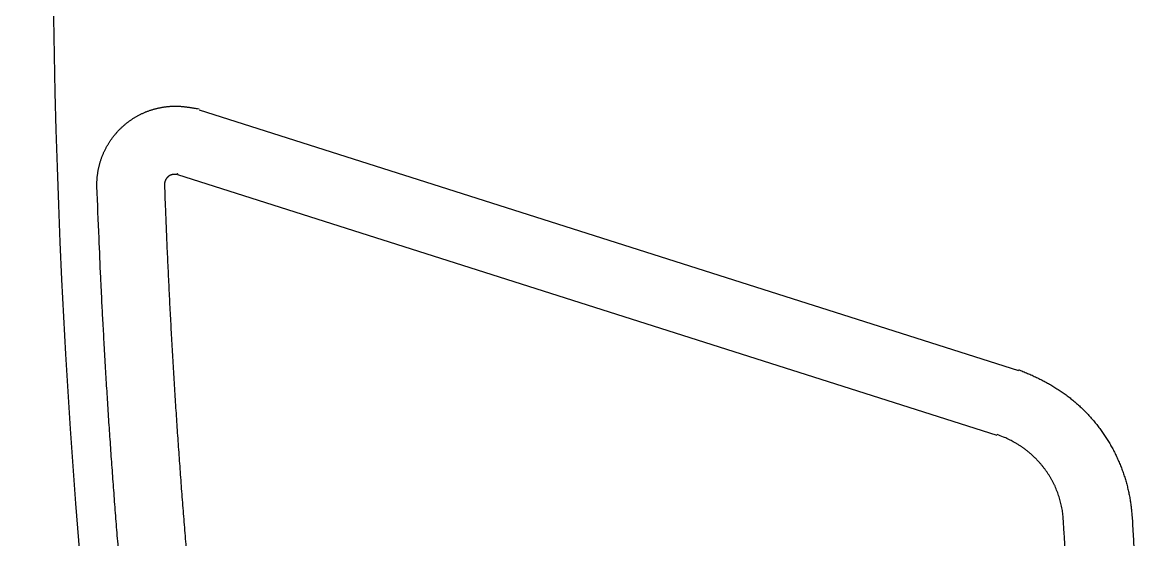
# Model space of a CAD drawing. Extents: x 527 to 611, y 788 to 934.
# Drawn here: x 573.832 to 574.685, y 806.022 to 806.418 of the extents above; entities that cross this region are included whole.
import ezdxf

# ---------------------------------------------------------------- set-up
doc = ezdxf.new("R2010")
doc.units = 0
doc.header["$MEASUREMENT"] = 0
doc.layers.add('1', color=4, linetype='Continuous')
doc.layers.add('DIM', color=3, linetype='Continuous')

# ---------------------------------------------------------------- blocks, each defined once
blk = doc.blocks.new('HSSCP')
at = {"layer": '1', "color": 4}
for points in [[(-2.66796, -1.13655), (-2.04129, -1.33582)], [(-2.05756, -1.38549), (-2.68422, -1.1862)]]:
    blk.add_lwpolyline(points, dxfattribs=at)
blk.add_open_spline([(-2.71054, -0.06887), (-2.80321, -0.6731), (-2.80315, -1.28793), (-2.71037, -1.89214)], degree=3, dxfattribs=at)
for points, knots in [([(-2.7461, -1.19512), (-2.7461, -1.19512), (-2.74613, -1.19423), (-2.74613, -1.19423), (-2.74613, -1.19394), (-2.74613, -1.19364), (-2.74613, -1.19334), (-2.74613, -1.19304), (-2.74613, -1.19273), (-2.74613, -1.19243), (-2.74612, -1.1921), (-2.74611, -1.19179), (-2.7461, -1.19148), (-2.74609, -1.19116), (-2.74607, -1.19084), (-2.74606, -1.19052), (-2.74604, -1.19019), (-2.74602, -1.18987), (-2.746, -1.18954), (-2.74597, -1.1892), (-2.74594, -1.18888), (-2.74592, -1.18854), (-2.74588, -1.18821), (-2.74586, -1.18787), (-2.74582, -1.18753), (-2.74578, -1.18719), (-2.74574, -1.18686), (-2.7457, -1.18652), (-2.74566, -1.18618), (-2.74561, -1.18584), (-2.74556, -1.1855), (-2.74552, -1.18515), (-2.74547, -1.18481), (-2.74542, -1.18447), (-2.74536, -1.18412), (-2.74531, -1.18378), (-2.74525, -1.18344), (-2.74519, -1.18309), (-2.74512, -1.18275), (-2.74506, -1.18239), (-2.74499, -1.18205), (-2.74492, -1.18172), (-2.74485, -1.18138), (-2.74478, -1.18102), (-2.7447, -1.18068), (-2.74463, -1.18035), (-2.74455, -1.18001), (-2.74447, -1.17967), (-2.74438, -1.17933), (-2.7443, -1.17899), (-2.74422, -1.17865), (-2.74413, -1.17831), (-2.74403, -1.17797), (-2.74394, -1.17763), (-2.74385, -1.17731), (-2.74375, -1.17697), (-2.74365, -1.17663), (-2.74355, -1.1763), (-2.74345, -1.17596), (-2.74335, -1.17564), (-2.74324, -1.1753), (-2.74313, -1.17497), (-2.74302, -1.17464), (-2.74291, -1.17431), (-2.7428, -1.17398), (-2.74268, -1.17365), (-2.74256, -1.17332), (-2.74245, -1.17299), (-2.74232, -1.17267), (-2.7422, -1.17234), (-2.74207, -1.17202), (-2.74195, -1.17169), (-2.74182, -1.17137), (-2.74169, -1.17105), (-2.74156, -1.17073), (-2.74142, -1.1704), (-2.74129, -1.17009), (-2.74115, -1.16977), (-2.74101, -1.16945), (-2.74087, -1.16913), (-2.74072, -1.16882), (-2.74057, -1.16849), (-2.74042, -1.16818), (-2.74028, -1.16787), (-2.74013, -1.16756), (-2.73998, -1.16724), (-2.73982, -1.16693), (-2.73966, -1.16662), (-2.7395, -1.16631), (-2.73935, -1.166), (-2.73918, -1.1657), (-2.73902, -1.16538), (-2.73885, -1.16507), (-2.73869, -1.16477), (-2.73852, -1.16446), (-2.73835, -1.16416), (-2.73817, -1.16387), (-2.738, -1.16355), (-2.73783, -1.16326), (-2.73764, -1.16296), (-2.73747, -1.16266), (-2.73728, -1.16236), (-2.7371, -1.16206), (-2.73692, -1.16178), (-2.73674, -1.16148), (-2.73655, -1.16118), (-2.73636, -1.1609), (-2.73617, -1.1606), (-2.73597, -1.16031), (-2.73577, -1.16003), (-2.73558, -1.15974), (-2.73538, -1.15944), (-2.73518, -1.15916), (-2.73498, -1.15887), (-2.73478, -1.1586), (-2.73457, -1.15832), (-2.73437, -1.15803), (-2.73416, -1.15776), (-2.73395, -1.15748), (-2.73374, -1.15721), (-2.73352, -1.15692), (-2.73331, -1.15665), (-2.73309, -1.15638), (-2.73288, -1.15611), (-2.73266, -1.15584), (-2.73244, -1.15557), (-2.73221, -1.15529), (-2.73199, -1.15504), (-2.73176, -1.15476), (-2.73154, -1.15451), (-2.73131, -1.15424), (-2.73108, -1.15398), (-2.73085, -1.15372), (-2.73062, -1.15346), (-2.73038, -1.15321), (-2.73014, -1.15295), (-2.72991, -1.15269), (-2.72967, -1.15243), (-2.72943, -1.15219), (-2.72919, -1.15194), (-2.72894, -1.15169), (-2.7287, -1.15144), (-2.72845, -1.1512), (-2.72821, -1.15095), (-2.72796, -1.15071), (-2.72771, -1.15047), (-2.72746, -1.15022), (-2.7272, -1.14999), (-2.72695, -1.14975), (-2.72669, -1.14952), (-2.72643, -1.14927), (-2.72618, -1.14904), (-2.72592, -1.14881), (-2.72565, -1.14858), (-2.7254, -1.14835), (-2.72513, -1.14813), (-2.72487, -1.1479), (-2.7246, -1.14768), (-2.72433, -1.14745), (-2.72406, -1.14724), (-2.72379, -1.14702), (-2.72352, -1.1468), (-2.72325, -1.14659), (-2.72297, -1.14637), (-2.7227, -1.14615), (-2.72242, -1.14595), (-2.72214, -1.14573), (-2.72186, -1.14553), (-2.72158, -1.14532), (-2.7213, -1.14512), (-2.72102, -1.14492), (-2.72074, -1.14471), (-2.72045, -1.14451), (-2.72017, -1.14431), (-2.71988, -1.14412), (-2.71959, -1.14391), (-2.7193, -1.14372), (-2.71901, -1.14353), (-2.71872, -1.14334), (-2.71842, -1.14315), (-2.71813, -1.14298), (-2.71783, -1.14279), (-2.71754, -1.1426), (-2.71724, -1.14242), (-2.71695, -1.14225), (-2.71665, -1.14207), (-2.71634, -1.14189), (-2.71604, -1.14172), (-2.71574, -1.14154), (-2.71544, -1.14138), (-2.71514, -1.1412), (-2.71483, -1.14104), (-2.71453, -1.14088), (-2.71421, -1.1407), (-2.71391, -1.14055), (-2.7136, -1.14039), (-2.71329, -1.14022), (-2.71298, -1.14006), (-2.71267, -1.13991), (-2.71235, -1.13976), (-2.71204, -1.13961), (-2.71172, -1.13947), (-2.71141, -1.13932), (-2.71109, -1.13917), (-2.71077, -1.13902), (-2.71046, -1.13888), (-2.71014, -1.13875), (-2.70982, -1.1386), (-2.7095, -1.13846), (-2.70918, -1.13833), (-2.70886, -1.1382), (-2.70854, -1.13807), (-2.70821, -1.13793), (-2.70789, -1.13781), (-2.70756, -1.13769), (-2.70723, -1.13757), (-2.70691, -1.13744), (-2.70658, -1.13732), (-2.70626, -1.1372), (-2.70593, -1.13709), (-2.7056, -1.13697), (-2.70527, -1.13686), (-2.70494, -1.13675), (-2.70461, -1.13664), (-2.70428, -1.13654), (-2.70395, -1.13644), (-2.70361, -1.13633), (-2.70328, -1.13624), (-2.70294, -1.13613), (-2.70261, -1.13603), (-2.70228, -1.13594), (-2.70194, -1.13584), (-2.70161, -1.13576), (-2.70127, -1.13567), (-2.70093, -1.13559), (-2.70059, -1.1355), (-2.70026, -1.13541), (-2.69992, -1.13534), (-2.69958, -1.13526), (-2.69924, -1.13518), (-2.6989, -1.1351), (-2.69855, -1.13503), (-2.69822, -1.13496), (-2.69788, -1.13489), (-2.69754, -1.13483), (-2.69719, -1.13476), (-2.69685, -1.13469), (-2.69651, -1.13464), (-2.69617, -1.13457), (-2.69582, -1.13451), (-2.69548, -1.13446), (-2.69513, -1.13441), (-2.69479, -1.13435), (-2.69444, -1.13431), (-2.6941, -1.13426), (-2.69375, -1.13422), (-2.69341, -1.13418), (-2.69306, -1.13413), (-2.69272, -1.13409), (-2.69237, -1.13405), (-2.69202, -1.13401), (-2.69168, -1.13399), (-2.69133, -1.13396), (-2.69099, -1.13393), (-2.69064, -1.1339), (-2.69029, -1.13388), (-2.68994, -1.13385), (-2.6896, -1.13384), (-2.68925, -1.13381), (-2.6889, -1.1338), (-2.68855, -1.13378), (-2.68821, -1.13377), (-2.68785, -1.13376), (-2.68751, -1.13374), (-2.68716, -1.13374), (-2.68681, -1.13373), (-2.68646, -1.13373), (-2.68611, -1.13373), (-2.68576, -1.13373), (-2.68541, -1.13374), (-2.68507, -1.13374), (-2.68472, -1.13374), (-2.68437, -1.13376), (-2.68402, -1.13377), (-2.68367, -1.13378), (-2.68332, -1.1338), (-2.68297, -1.13382), (-2.68262, -1.13384), (-2.68227, -1.13386), (-2.68193, -1.13388), (-2.68158, -1.1339), (-2.68123, -1.13393), (-2.68088, -1.13396), (-2.68053, -1.134), (-2.68018, -1.13403), (-2.67984, -1.13407), (-2.67948, -1.13409), (-2.67914, -1.13413), (-2.67879, -1.13418), (-2.67845, -1.13422), (-2.6781, -1.13426), (-2.67775, -1.13431), (-2.67741, -1.13435), (-2.67707, -1.13439), (-2.67672, -1.13445), (-2.67637, -1.13449), (-2.67603, -1.13454), (-2.67567, -1.13458), (-2.67532, -1.13464), (-2.67497, -1.13469), (-2.67464, -1.13475), (-2.6743, -1.13479), (-2.67397, -1.13484), (-2.67367, -1.13489), (-2.67337, -1.13494), (-2.67307, -1.13499), (-2.6727, -1.13504), (-2.67232, -1.1351), (-2.67194, -1.13517), (-2.67136, -1.13525), (-2.67078, -1.13534), (-2.67021, -1.13542), (-2.66945, -1.13553), (-2.66871, -1.13565), (-2.66796, -1.13576)], [0, 0, 0, 0, 1, 1, 1, 2, 2, 2, 3, 3, 3, 4, 4, 4, 5, 5, 5, 6, 6, 6, 7, 7, 7, 8, 8, 8, 9, 9, 9, 10, 10, 10, 11, 11, 11, 12, 12, 12, 13, 13, 13, 14, 14, 14, 15, 15, 15, 16, 16, 16, 17, 17, 17, 18, 18, 18, 19, 19, 19, 20, 20, 20, 21, 21, 21, 22, 22, 22, 23, 23, 23, 24, 24, 24, 25, 25, 25, 26, 26, 26, 27, 27, 27, 28, 28, 28, 29, 29, 29, 30, 30, 30, 31, 31, 31, 32, 32, 32, 33, 33, 33, 34, 34, 34, 35, 35, 35, 36, 36, 36, 37, 37, 37, 38, 38, 38, 39, 39, 39, 40, 40, 40, 41, 41, 41, 42, 42, 42, 43, 43, 43, 44, 44, 44, 45, 45, 45, 46, 46, 46, 47, 47, 47, 48, 48, 48, 49, 49, 49, 50, 50, 50, 51, 51, 51, 52, 52, 52, 53, 53, 53, 54, 54, 54, 55, 55, 55, 56, 56, 56, 57, 57, 57, 58, 58, 58, 59, 59, 59, 60, 60, 60, 61, 61, 61, 62, 62, 62, 63, 63, 63, 64, 64, 64, 65, 65, 65, 66, 66, 66, 67, 67, 67, 68, 68, 68, 69, 69, 69, 70, 70, 70, 71, 71, 71, 72, 72, 72, 73, 73, 73, 74, 74, 74, 75, 75, 75, 76, 76, 76, 77, 77, 77, 78, 78, 78, 79, 79, 79, 80, 80, 80, 81, 81, 81, 82, 82, 82, 83, 83, 83, 84, 84, 84, 85, 85, 85, 86, 86, 86, 87, 87, 87, 88, 88, 88, 89, 89, 89, 90, 90, 90, 91, 91, 91, 92, 92, 92, 93, 93, 93, 94, 94, 94, 95, 95, 95, 96, 96, 96, 97, 97, 97, 98, 98, 98, 99, 99, 99, 100, 100, 100, 101, 101, 101, 102, 102, 102, 103, 103, 103, 104, 104, 104, 105, 105, 105, 106, 106, 106, 107, 107, 107, 108, 108, 108, 108]), ([(-2.68422, -1.18542), (-2.68422, -1.18542), (-2.6843, -1.1855), (-2.6843, -1.1855), (-2.68433, -1.18551), (-2.68435, -1.18554), (-2.68437, -1.18555), (-2.6844, -1.18558), (-2.68443, -1.18559), (-2.68446, -1.18562), (-2.68448, -1.18564), (-2.68451, -1.18565), (-2.68454, -1.18568), (-2.68456, -1.18569), (-2.68459, -1.1857), (-2.68462, -1.18572), (-2.68464, -1.18573), (-2.68467, -1.18574), (-2.6847, -1.18576), (-2.68473, -1.18577), (-2.68475, -1.18578), (-2.68478, -1.18578), (-2.68481, -1.1858), (-2.68483, -1.18581), (-2.68486, -1.18581), (-2.68489, -1.18582), (-2.68492, -1.18584), (-2.68494, -1.18584), (-2.68497, -1.18585), (-2.685, -1.18585), (-2.68502, -1.18587), (-2.68505, -1.18587), (-2.68508, -1.18587), (-2.68511, -1.18588), (-2.68514, -1.18588), (-2.68517, -1.18588), (-2.68519, -1.18588), (-2.68522, -1.18589), (-2.68525, -1.18589), (-2.68528, -1.18589), (-2.6853, -1.18589), (-2.68533, -1.18589), (-2.68536, -1.18589), (-2.68539, -1.18591), (-2.68542, -1.18591), (-2.68545, -1.18591), (-2.68547, -1.18591), (-2.6855, -1.18591), (-2.68553, -1.18591), (-2.68556, -1.18591), (-2.68559, -1.18591), (-2.68561, -1.18589), (-2.68564, -1.18589), (-2.68567, -1.18589), (-2.6857, -1.18589), (-2.68572, -1.18589), (-2.68576, -1.18589), (-2.68578, -1.18589), (-2.68581, -1.18589), (-2.68584, -1.18589), (-2.68587, -1.18588), (-2.68589, -1.18588), (-2.68593, -1.18588), (-2.68595, -1.18588), (-2.68598, -1.18588), (-2.68601, -1.18588), (-2.68604, -1.18588), (-2.68606, -1.18587), (-2.6861, -1.18587), (-2.68612, -1.18587), (-2.68615, -1.18587), (-2.68618, -1.18587), (-2.6862, -1.18587), (-2.68623, -1.18587), (-2.68626, -1.18587), (-2.68629, -1.18587), (-2.68632, -1.18587), (-2.68635, -1.18585), (-2.68637, -1.18585), (-2.6864, -1.18585), (-2.68643, -1.18585), (-2.68646, -1.18585), (-2.68649, -1.18585), (-2.68652, -1.18585), (-2.68654, -1.18585), (-2.68657, -1.18585), (-2.6866, -1.18585), (-2.68663, -1.18585), (-2.68665, -1.18585), (-2.68668, -1.18585), (-2.68671, -1.18585), (-2.68674, -1.18585), (-2.68677, -1.18585), (-2.68679, -1.18585), (-2.68682, -1.18585), (-2.68685, -1.18585), (-2.68688, -1.18585), (-2.6869, -1.18585), (-2.68693, -1.18587), (-2.68696, -1.18587), (-2.68698, -1.18587), (-2.68701, -1.18587), (-2.68704, -1.18587), (-2.68707, -1.18587), (-2.6871, -1.18587), (-2.68713, -1.18587), (-2.68715, -1.18587), (-2.68718, -1.18587), (-2.68721, -1.18588), (-2.68724, -1.18588), (-2.68726, -1.18588), (-2.68729, -1.18588), (-2.68732, -1.18588), (-2.68734, -1.18588), (-2.68737, -1.18589), (-2.6874, -1.18589), (-2.68743, -1.18589), (-2.68745, -1.18589), (-2.68748, -1.18589), (-2.68751, -1.18589), (-2.68753, -1.18591), (-2.68756, -1.18591), (-2.68759, -1.18591), (-2.68762, -1.18591), (-2.68764, -1.18592), (-2.68767, -1.18592), (-2.6877, -1.18592), (-2.68772, -1.18592), (-2.68775, -1.18593), (-2.68778, -1.18593), (-2.68781, -1.18593), (-2.68783, -1.18593), (-2.68786, -1.18595), (-2.68789, -1.18595), (-2.68791, -1.18595), (-2.68794, -1.18596), (-2.68797, -1.18596), (-2.688, -1.18596), (-2.68802, -1.18597), (-2.68804, -1.18597), (-2.68807, -1.18597), (-2.6881, -1.18599), (-2.68812, -1.18599), (-2.68815, -1.18599), (-2.68818, -1.186), (-2.68821, -1.186), (-2.68823, -1.18601), (-2.68826, -1.18601), (-2.68829, -1.18601), (-2.68831, -1.18603), (-2.68834, -1.18603), (-2.68837, -1.18604), (-2.6884, -1.18604), (-2.68842, -1.18604), (-2.68845, -1.18606), (-2.68848, -1.18606), (-2.6885, -1.18607), (-2.68854, -1.18607), (-2.68856, -1.18608), (-2.68859, -1.18608), (-2.68862, -1.1861), (-2.68865, -1.1861), (-2.68867, -1.18611), (-2.6887, -1.18611), (-2.68873, -1.18612), (-2.68875, -1.18612), (-2.68878, -1.18614), (-2.68881, -1.18615), (-2.68884, -1.18615), (-2.68886, -1.18616), (-2.68889, -1.18616), (-2.68892, -1.18618), (-2.68895, -1.18618), (-2.68898, -1.18619), (-2.68901, -1.1862), (-2.68903, -1.1862), (-2.68906, -1.18622), (-2.68909, -1.18623), (-2.68911, -1.18623), (-2.68914, -1.18625), (-2.68918, -1.18626), (-2.6892, -1.18626), (-2.68923, -1.18627), (-2.68926, -1.18629), (-2.68928, -1.18629), (-2.68931, -1.1863), (-2.68934, -1.18631), (-2.68937, -1.18633), (-2.6894, -1.18633), (-2.68943, -1.18634), (-2.68945, -1.18635), (-2.68948, -1.18637), (-2.68951, -1.18637), (-2.68954, -1.18638), (-2.68957, -1.18639), (-2.6896, -1.18641), (-2.68963, -1.18642), (-2.68966, -1.18644), (-2.68968, -1.18644), (-2.68971, -1.18645), (-2.68974, -1.18646), (-2.68977, -1.18648), (-2.6898, -1.18649), (-2.68983, -1.1865), (-2.68985, -1.18652), (-2.68988, -1.18653), (-2.68991, -1.18653), (-2.68994, -1.18654), (-2.68997, -1.18656), (-2.69, -1.18657), (-2.69002, -1.18658), (-2.69005, -1.1866), (-2.69008, -1.18661), (-2.69011, -1.18663), (-2.69014, -1.18664), (-2.69017, -1.18665), (-2.69019, -1.18667), (-2.69022, -1.18668), (-2.69025, -1.18669), (-2.69028, -1.18671), (-2.69031, -1.18672), (-2.69033, -1.18675), (-2.69036, -1.18676), (-2.69039, -1.18677), (-2.69042, -1.18679), (-2.69044, -1.1868), (-2.69047, -1.18682), (-2.6905, -1.18683), (-2.69052, -1.18684), (-2.69055, -1.18686), (-2.69058, -1.18687), (-2.69061, -1.1869), (-2.69063, -1.18691), (-2.69066, -1.18692), (-2.69069, -1.18694), (-2.69071, -1.18695), (-2.69074, -1.18696), (-2.69077, -1.18699), (-2.6908, -1.187), (-2.69082, -1.18702), (-2.69085, -1.18703), (-2.69088, -1.18705), (-2.6909, -1.18707), (-2.69093, -1.18709), (-2.69095, -1.1871), (-2.69098, -1.18711), (-2.69101, -1.18714), (-2.69103, -1.18715), (-2.69106, -1.18717), (-2.69108, -1.18718), (-2.69111, -1.18721), (-2.69113, -1.18722), (-2.69116, -1.18724), (-2.69118, -1.18726), (-2.69121, -1.18728), (-2.69124, -1.18729), (-2.69126, -1.18732), (-2.69128, -1.18733), (-2.69131, -1.18734), (-2.69134, -1.18737), (-2.69136, -1.18738), (-2.69139, -1.1874), (-2.69141, -1.18743), (-2.69143, -1.18744), (-2.69146, -1.18747), (-2.69149, -1.18748), (-2.69151, -1.18751), (-2.69154, -1.18752), (-2.69156, -1.18755), (-2.69159, -1.18756), (-2.69162, -1.18759), (-2.69164, -1.18762), (-2.69166, -1.18763), (-2.69169, -1.18766), (-2.69172, -1.18768), (-2.69175, -1.1877), (-2.69177, -1.18772), (-2.6918, -1.18775), (-2.69183, -1.18778), (-2.69185, -1.18779), (-2.69187, -1.18782), (-2.6919, -1.18785), (-2.69193, -1.18787), (-2.69196, -1.1879), (-2.69198, -1.18793), (-2.69201, -1.18795), (-2.69204, -1.18798), (-2.69206, -1.18801), (-2.69209, -1.18804), (-2.69212, -1.18806), (-2.69215, -1.18809), (-2.69217, -1.18812), (-2.6922, -1.18814), (-2.69223, -1.18817), (-2.69226, -1.1882), (-2.69229, -1.18823), (-2.69231, -1.18827), (-2.69234, -1.18829), (-2.69237, -1.18832), (-2.6924, -1.18835), (-2.69242, -1.18839), (-2.69245, -1.18842), (-2.69248, -1.18844), (-2.6925, -1.18847), (-2.69253, -1.18851), (-2.69256, -1.18854), (-2.69259, -1.18856), (-2.69261, -1.18861), (-2.69264, -1.18863), (-2.69267, -1.18867), (-2.69269, -1.1887), (-2.69272, -1.18873), (-2.69274, -1.18877), (-2.69277, -1.1888), (-2.6928, -1.18884), (-2.69282, -1.18886), (-2.69285, -1.1889), (-2.69287, -1.18893), (-2.6929, -1.18897), (-2.69293, -1.189), (-2.69295, -1.18904), (-2.69297, -1.18907), (-2.693, -1.18911), (-2.69303, -1.18913), (-2.69305, -1.18918), (-2.69307, -1.1892), (-2.6931, -1.18924), (-2.69312, -1.18928), (-2.69315, -1.18931), (-2.69317, -1.18935), (-2.69319, -1.18938), (-2.69322, -1.18942), (-2.69324, -1.18946), (-2.69326, -1.18949), (-2.69328, -1.18953), (-2.69331, -1.18955), (-2.69333, -1.1896), (-2.69335, -1.18964), (-2.69337, -1.18966), (-2.69339, -1.1897), (-2.69341, -1.18973), (-2.69343, -1.18977), (-2.69346, -1.18981), (-2.69348, -1.18984), (-2.6935, -1.18988), (-2.69352, -1.18991), (-2.69354, -1.18995), (-2.69356, -1.18999), (-2.69358, -1.19002), (-2.6936, -1.19006), (-2.69362, -1.19008), (-2.69364, -1.19012), (-2.69365, -1.19017), (-2.69367, -1.19019), (-2.69369, -1.19023), (-2.69371, -1.19027), (-2.69373, -1.1903), (-2.69374, -1.19034), (-2.69376, -1.19037), (-2.69377, -1.19041), (-2.69379, -1.19045), (-2.69381, -1.19048), (-2.69383, -1.19052), (-2.69384, -1.19056), (-2.69386, -1.19059), (-2.69387, -1.19063), (-2.69389, -1.19065), (-2.6939, -1.19069), (-2.69392, -1.19073), (-2.69394, -1.19078), (-2.69395, -1.1908), (-2.69396, -1.19084), (-2.69398, -1.19088), (-2.694, -1.19092), (-2.69401, -1.19095), (-2.69402, -1.19099), (-2.69404, -1.19103), (-2.69405, -1.19107), (-2.69406, -1.19111), (-2.69408, -1.19114), (-2.69409, -1.19118), (-2.69411, -1.19122), (-2.69412, -1.19126), (-2.69413, -1.1913), (-2.69414, -1.19135), (-2.69415, -1.19139), (-2.69417, -1.19143), (-2.69418, -1.19147), (-2.69419, -1.19151), (-2.6942, -1.19155), (-2.69421, -1.19159), (-2.69423, -1.19163), (-2.69423, -1.19167), (-2.69425, -1.19171), (-2.69426, -1.19175), (-2.69427, -1.19179), (-2.69428, -1.19183), (-2.69429, -1.19189), (-2.6943, -1.19193), (-2.69431, -1.19197), (-2.69432, -1.19201), (-2.69433, -1.19205), (-2.69434, -1.19209), (-2.69435, -1.19213), (-2.69436, -1.19217), (-2.69437, -1.19221), (-2.69438, -1.19225), (-2.69438, -1.19231), (-2.69439, -1.19235), (-2.6944, -1.19239), (-2.69441, -1.19243), (-2.69442, -1.19247), (-2.69442, -1.19251), (-2.69443, -1.19255), (-2.69444, -1.19259), (-2.69444, -1.19263), (-2.69445, -1.19267), (-2.69445, -1.19272), (-2.69446, -1.19276), (-2.69446, -1.1928), (-2.69447, -1.19284), (-2.69448, -1.19288), (-2.69448, -1.19292), (-2.69449, -1.19296), (-2.69449, -1.193), (-2.69449, -1.19303), (-2.6945, -1.19307), (-2.6945, -1.19309), (-2.69451, -1.19312), (-2.69451, -1.19316), (-2.69451, -1.19319), (-2.69451, -1.19322), (-2.69451, -1.19324), (-2.69453, -1.19333), (-2.69453, -1.19334), (-2.69453, -1.19334), (-2.69453, -1.1933), (-2.69453, -1.19327), (-2.69452, -1.19324)], [0, 0, 0, 0, 1, 1, 1, 2, 2, 2, 3, 3, 3, 4, 4, 4, 5, 5, 5, 6, 6, 6, 7, 7, 7, 8, 8, 8, 9, 9, 9, 10, 10, 10, 11, 11, 11, 12, 12, 12, 13, 13, 13, 14, 14, 14, 15, 15, 15, 16, 16, 16, 17, 17, 17, 18, 18, 18, 19, 19, 19, 20, 20, 20, 21, 21, 21, 22, 22, 22, 23, 23, 23, 24, 24, 24, 25, 25, 25, 26, 26, 26, 27, 27, 27, 28, 28, 28, 29, 29, 29, 30, 30, 30, 31, 31, 31, 32, 32, 32, 33, 33, 33, 34, 34, 34, 35, 35, 35, 36, 36, 36, 37, 37, 37, 38, 38, 38, 39, 39, 39, 40, 40, 40, 41, 41, 41, 42, 42, 42, 43, 43, 43, 44, 44, 44, 45, 45, 45, 46, 46, 46, 47, 47, 47, 48, 48, 48, 49, 49, 49, 50, 50, 50, 51, 51, 51, 52, 52, 52, 53, 53, 53, 54, 54, 54, 55, 55, 55, 56, 56, 56, 57, 57, 57, 58, 58, 58, 59, 59, 59, 60, 60, 60, 61, 61, 61, 62, 62, 62, 63, 63, 63, 64, 64, 64, 65, 65, 65, 66, 66, 66, 67, 67, 67, 68, 68, 68, 69, 69, 69, 70, 70, 70, 71, 71, 71, 72, 72, 72, 73, 73, 73, 74, 74, 74, 75, 75, 75, 76, 76, 76, 77, 77, 77, 78, 78, 78, 79, 79, 79, 80, 80, 80, 81, 81, 81, 82, 82, 82, 83, 83, 83, 84, 84, 84, 85, 85, 85, 86, 86, 86, 87, 87, 87, 88, 88, 88, 89, 89, 89, 90, 90, 90, 91, 91, 91, 92, 92, 92, 93, 93, 93, 94, 94, 94, 95, 95, 95, 96, 96, 96, 97, 97, 97, 98, 98, 98, 99, 99, 99, 100, 100, 100, 101, 101, 101, 102, 102, 102, 103, 103, 103, 104, 104, 104, 105, 105, 105, 106, 106, 106, 107, 107, 107, 108, 108, 108, 109, 109, 109, 110, 110, 110, 111, 111, 111, 112, 112, 112, 113, 113, 113, 114, 114, 114, 115, 115, 115, 116, 116, 116, 117, 117, 117, 118, 118, 118, 119, 119, 119, 120, 120, 120, 121, 121, 121, 122, 122, 122, 123, 123, 123, 124, 124, 124, 125, 125, 125, 126, 126, 126, 127, 127, 127, 128, 128, 128, 129, 129, 129, 130, 130, 130, 131, 131, 131, 132, 132, 132, 133, 133, 133, 134, 134, 134, 135, 135, 135, 136, 136, 136, 137, 137, 137, 138, 138, 138, 139, 139, 139, 140, 140, 140, 141, 141, 141, 142, 142, 142, 143, 143, 143, 144, 144, 144, 145, 145, 145, 146, 146, 146, 146]), ([(-2.69452, -1.19324), (-2.69452, -1.19324), (-2.69388, -1.21039), (-2.69388, -1.21039), (-2.69366, -1.2161), (-2.69343, -1.22181), (-2.69319, -1.22752), (-2.69295, -1.23323), (-2.6927, -1.23894), (-2.69245, -1.24464), (-2.69219, -1.25035), (-2.69194, -1.25606), (-2.69166, -1.26175), (-2.69139, -1.26746), (-2.69111, -1.27316), (-2.69082, -1.27886), (-2.69054, -1.28457), (-2.69024, -1.29026), (-2.68994, -1.29596), (-2.68964, -1.30166), (-2.68932, -1.30735), (-2.68901, -1.31305), (-2.68869, -1.31873), (-2.68835, -1.32443), (-2.68802, -1.33013), (-2.68768, -1.33581), (-2.68734, -1.34151), (-2.68698, -1.34719), (-2.68664, -1.35287), (-2.68627, -1.35857), (-2.68591, -1.36425), (-2.68554, -1.36993), (-2.68516, -1.37562), (-2.68477, -1.3813), (-2.68439, -1.38698), (-2.684, -1.39267), (-2.6836, -1.39835), (-2.68319, -1.40403), (-2.68279, -1.4097), (-2.68237, -1.41538), (-2.68195, -1.42107), (-2.68153, -1.42674), (-2.68109, -1.43242), (-2.68066, -1.43809), (-2.68022, -1.44376), (-2.67977, -1.44943), (-2.67931, -1.45511), (-2.67886, -1.46078), (-2.67839, -1.46645), (-2.67792, -1.47212), (-2.67745, -1.47779), (-2.67697, -1.48346), (-2.67649, -1.48912), (-2.67599, -1.49478), (-2.6755, -1.50045), (-2.67499, -1.50611), (-2.67449, -1.51178), (-2.67397, -1.51744), (-2.67346, -1.52311), (-2.67293, -1.52876), (-2.6724, -1.53443), (-2.67187, -1.54009), (-2.67133, -1.54574), (-2.67078, -1.5514), (-2.67023, -1.55705), (-2.66968, -1.56271), (-2.66911, -1.56837), (-2.66855, -1.57402), (-2.66798, -1.57968), (-2.66739, -1.58533), (-2.66682, -1.59098), (-2.66623, -1.59663), (-2.66563, -1.60229), (-2.66503, -1.60793), (-2.66442, -1.61359), (-2.66381, -1.61923), (-2.66319, -1.62488), (-2.66258, -1.63053), (-2.66195, -1.63617), (-2.66132, -1.64181), (-2.66068, -1.64745), (-2.66003, -1.6531), (-2.65938, -1.65875), (-2.65873, -1.66439), (-2.65807, -1.67004), (-2.6574, -1.67569), (-2.65673, -1.68135), (-2.65605, -1.68699), (-2.65538, -1.69262), (-2.65469, -1.69825), (-2.65399, -1.70388), (-2.65331, -1.70947), (-2.65261, -1.71505), (-2.6519, -1.72066), (-2.65118, -1.72633), (-2.65046, -1.73201), (-2.64973, -1.73769), (-2.64897, -1.7435), (-2.64821, -1.74932), (-2.64743, -1.75512), (-2.64671, -1.76057), (-2.64599, -1.76603), (-2.64526, -1.77148), (-2.64459, -1.7764), (-2.64393, -1.78134), (-2.64326, -1.78626), (-2.64238, -1.7926), (-2.64149, -1.79892), (-2.64059, -1.80525), (-2.6392, -1.81499), (-2.63778, -1.82473), (-2.63633, -1.83447), (-2.63447, -1.84722), (-2.63258, -1.85997), (-2.63068, -1.87271)], [0, 0, 0, 0, 1, 1, 1, 2, 2, 2, 3, 3, 3, 4, 4, 4, 5, 5, 5, 6, 6, 6, 7, 7, 7, 8, 8, 8, 9, 9, 9, 10, 10, 10, 11, 11, 11, 12, 12, 12, 13, 13, 13, 14, 14, 14, 15, 15, 15, 16, 16, 16, 17, 17, 17, 18, 18, 18, 19, 19, 19, 20, 20, 20, 21, 21, 21, 22, 22, 22, 23, 23, 23, 24, 24, 24, 25, 25, 25, 26, 26, 26, 27, 27, 27, 28, 28, 28, 29, 29, 29, 30, 30, 30, 31, 31, 31, 32, 32, 32, 33, 33, 33, 34, 34, 34, 35, 35, 35, 36, 36, 36, 37, 37, 37, 38, 38, 38, 38]), ([(-2.68091, -1.88555), (-2.68091, -1.88555), (-2.68351, -1.86846), (-2.68351, -1.86846), (-2.68437, -1.86275), (-2.68523, -1.85705), (-2.68607, -1.85134), (-2.68692, -1.84564), (-2.68775, -1.83993), (-2.68857, -1.83422), (-2.6894, -1.82853), (-2.69022, -1.82281), (-2.69103, -1.8171), (-2.69184, -1.81139), (-2.69264, -1.80568), (-2.69343, -1.79996), (-2.69423, -1.79425), (-2.69501, -1.78854), (-2.69579, -1.78282), (-2.69657, -1.77711), (-2.69733, -1.77138), (-2.69809, -1.76567), (-2.69886, -1.75995), (-2.69961, -1.75422), (-2.70035, -1.7485), (-2.7011, -1.74278), (-2.70183, -1.73705), (-2.70256, -1.73133), (-2.70329, -1.72561), (-2.70401, -1.71988), (-2.70471, -1.71416), (-2.70542, -1.70842), (-2.70612, -1.7027), (-2.70682, -1.69696), (-2.70751, -1.69124), (-2.7082, -1.6855), (-2.70888, -1.67976), (-2.70955, -1.67402), (-2.71022, -1.6683), (-2.71088, -1.66256), (-2.71154, -1.65683), (-2.71219, -1.65109), (-2.71284, -1.64534), (-2.71348, -1.6396), (-2.71412, -1.63386), (-2.71474, -1.62811), (-2.71537, -1.62238), (-2.71599, -1.61664), (-2.7166, -1.61089), (-2.71721, -1.60514), (-2.71781, -1.5994), (-2.7184, -1.59365), (-2.719, -1.5879), (-2.71958, -1.58215), (-2.72016, -1.5764), (-2.72074, -1.57064), (-2.72131, -1.56489), (-2.72186, -1.55914), (-2.72243, -1.55339), (-2.72297, -1.54763), (-2.72352, -1.54188), (-2.72407, -1.53613), (-2.7246, -1.53036), (-2.72512, -1.52461), (-2.72565, -1.51885), (-2.72617, -1.51308), (-2.72668, -1.50733), (-2.72719, -1.50157), (-2.7277, -1.4958), (-2.72818, -1.49004), (-2.72868, -1.48427), (-2.72917, -1.47851), (-2.72964, -1.47274), (-2.73012, -1.46698), (-2.73058, -1.46122), (-2.73105, -1.45544), (-2.73151, -1.44967), (-2.73196, -1.44391), (-2.7324, -1.43813), (-2.73284, -1.43237), (-2.73328, -1.4266), (-2.7337, -1.42082), (-2.73413, -1.41505), (-2.73455, -1.40927), (-2.73496, -1.40349), (-2.73537, -1.39771), (-2.73577, -1.39192), (-2.73617, -1.38613), (-2.73656, -1.38036), (-2.73695, -1.3746), (-2.73732, -1.36882), (-2.73769, -1.3631), (-2.73806, -1.35736), (-2.73842, -1.35162), (-2.73878, -1.34579), (-2.73914, -1.33996), (-2.73947, -1.33414), (-2.73983, -1.32817), (-2.74017, -1.32219), (-2.7405, -1.31622), (-2.74082, -1.31062), (-2.74113, -1.30502), (-2.74143, -1.29942), (-2.74171, -1.29435), (-2.74198, -1.28927), (-2.74226, -1.28421), (-2.74257, -1.2777), (-2.74289, -1.27118), (-2.74319, -1.26467), (-2.74365, -1.25463), (-2.74409, -1.24459), (-2.74449, -1.23456), (-2.74504, -1.22142), (-2.74559, -1.20826), (-2.7461, -1.19512)], [0, 0, 0, 0, 1, 1, 1, 2, 2, 2, 3, 3, 3, 4, 4, 4, 5, 5, 5, 6, 6, 6, 7, 7, 7, 8, 8, 8, 9, 9, 9, 10, 10, 10, 11, 11, 11, 12, 12, 12, 13, 13, 13, 14, 14, 14, 15, 15, 15, 16, 16, 16, 17, 17, 17, 18, 18, 18, 19, 19, 19, 20, 20, 20, 21, 21, 21, 22, 22, 22, 23, 23, 23, 24, 24, 24, 25, 25, 25, 26, 26, 26, 27, 27, 27, 28, 28, 28, 29, 29, 29, 30, 30, 30, 31, 31, 31, 32, 32, 32, 33, 33, 33, 34, 34, 34, 35, 35, 35, 36, 36, 36, 37, 37, 37, 38, 38, 38, 38]), ([(-2.04129, -1.33504), (-2.04129, -1.33504), (-2.03954, -1.33575), (-2.03954, -1.33575), (-2.03895, -1.33598), (-2.03837, -1.33623), (-2.03779, -1.33647), (-2.0372, -1.33672), (-2.03662, -1.33696), (-2.03604, -1.33721), (-2.03546, -1.33745), (-2.03488, -1.33769), (-2.0343, -1.33795), (-2.03373, -1.3382), (-2.03315, -1.33845), (-2.03257, -1.3387), (-2.032, -1.33896), (-2.03142, -1.33921), (-2.03084, -1.33947), (-2.03027, -1.33974), (-2.0297, -1.34), (-2.02913, -1.34026), (-2.02856, -1.34053), (-2.02799, -1.3408), (-2.02742, -1.34107), (-2.02686, -1.34134), (-2.02629, -1.34161), (-2.02572, -1.34189), (-2.02516, -1.34216), (-2.0246, -1.34244), (-2.02403, -1.34273), (-2.02347, -1.34301), (-2.02292, -1.3433), (-2.02235, -1.34358), (-2.0218, -1.34387), (-2.02124, -1.34416), (-2.02068, -1.34446), (-2.02013, -1.34476), (-2.01958, -1.34506), (-2.01903, -1.34536), (-2.01848, -1.34567), (-2.01793, -1.34597), (-2.01739, -1.34628), (-2.01685, -1.34659), (-2.0163, -1.3469), (-2.01576, -1.34723), (-2.01522, -1.34754), (-2.01468, -1.34787), (-2.01414, -1.34819), (-2.0136, -1.34852), (-2.01308, -1.34886), (-2.01254, -1.34918), (-2.01201, -1.34952), (-2.01148, -1.34986), (-2.01095, -1.3502), (-2.01043, -1.35055), (-2.0099, -1.35089), (-2.00939, -1.35124), (-2.00886, -1.3516), (-2.00834, -1.35195), (-2.00783, -1.35232), (-2.00731, -1.35267), (-2.0068, -1.35303), (-2.00629, -1.3534), (-2.00578, -1.35377), (-2.00527, -1.35415), (-2.00477, -1.35451), (-2.00426, -1.35489), (-2.00376, -1.35527), (-2.00326, -1.35565), (-2.00276, -1.35603), (-2.00227, -1.35641), (-2.00177, -1.3568), (-2.00128, -1.3572), (-2.00079, -1.35759), (-2.00031, -1.35798), (-1.99982, -1.35838), (-1.99934, -1.35878), (-1.99885, -1.35918), (-1.99837, -1.35959), (-1.9979, -1.35999), (-1.99742, -1.3604), (-1.99695, -1.36081), (-1.99648, -1.36123), (-1.99601, -1.36163), (-1.99554, -1.36205), (-1.99508, -1.36247), (-1.99462, -1.36289), (-1.99416, -1.36332), (-1.99371, -1.36374), (-1.99325, -1.36417), (-1.9928, -1.36459), (-1.99235, -1.36502), (-1.9919, -1.36546), (-1.99146, -1.36589), (-1.99101, -1.36633), (-1.99057, -1.36677), (-1.99013, -1.36721), (-1.9897, -1.36766), (-1.98926, -1.3681), (-1.98884, -1.36855), (-1.98841, -1.369), (-1.98798, -1.36945), (-1.98756, -1.36989), (-1.98714, -1.37035), (-1.98672, -1.37082), (-1.98631, -1.37126), (-1.98589, -1.37172), (-1.98548, -1.37219), (-1.98507, -1.37265), (-1.98467, -1.37312), (-1.98427, -1.37358), (-1.98386, -1.37406), (-1.98347, -1.37453), (-1.98307, -1.37501), (-1.98267, -1.37547), (-1.98229, -1.37596), (-1.98189, -1.37643), (-1.98151, -1.37691), (-1.98113, -1.37739), (-1.98075, -1.37788), (-1.98036, -1.37837), (-1.97999, -1.37886), (-1.97961, -1.37935), (-1.97924, -1.37984), (-1.97887, -1.38034), (-1.97851, -1.38083), (-1.97814, -1.38133), (-1.97778, -1.38183), (-1.97742, -1.38233), (-1.97706, -1.38283), (-1.9767, -1.38333), (-1.97636, -1.38385), (-1.97601, -1.38435), (-1.97566, -1.38487), (-1.97531, -1.38538), (-1.97498, -1.3859), (-1.97463, -1.38641), (-1.9743, -1.38693), (-1.97396, -1.38746), (-1.97363, -1.38797), (-1.9733, -1.3885), (-1.97297, -1.38903), (-1.97264, -1.38956), (-1.97232, -1.39009), (-1.972, -1.39062), (-1.97168, -1.39115), (-1.97137, -1.39169), (-1.97106, -1.39223), (-1.97074, -1.39276), (-1.97044, -1.3933), (-1.97013, -1.39385), (-1.96983, -1.3944), (-1.96953, -1.39494), (-1.96923, -1.39549), (-1.96893, -1.39604), (-1.96864, -1.3966), (-1.96835, -1.39714), (-1.96807, -1.3977), (-1.96778, -1.39825), (-1.9675, -1.39882), (-1.96722, -1.39938), (-1.96694, -1.39994), (-1.96667, -1.40051), (-1.9664, -1.40106), (-1.96613, -1.40163), (-1.96586, -1.4022), (-1.9656, -1.40277), (-1.96534, -1.40334), (-1.96507, -1.40391), (-1.96482, -1.40448), (-1.96457, -1.40506), (-1.96432, -1.40563), (-1.96408, -1.40622), (-1.96383, -1.40679), (-1.96359, -1.40737), (-1.96335, -1.40795), (-1.96312, -1.40854), (-1.96288, -1.40912), (-1.96265, -1.4097), (-1.96243, -1.41029), (-1.96221, -1.41087), (-1.96199, -1.41145), (-1.96177, -1.41205), (-1.96155, -1.41263), (-1.96134, -1.41323), (-1.96113, -1.41381), (-1.96093, -1.41441), (-1.96073, -1.41501), (-1.96053, -1.4156), (-1.96033, -1.4162), (-1.96014, -1.4168), (-1.95995, -1.41739), (-1.95976, -1.41799), (-1.95957, -1.41859), (-1.9594, -1.41918), (-1.95921, -1.41978), (-1.95904, -1.42039), (-1.95887, -1.42099), (-1.9587, -1.42158), (-1.95854, -1.42219), (-1.95837, -1.42279), (-1.95822, -1.42339), (-1.95806, -1.424), (-1.95791, -1.42459), (-1.95776, -1.4252), (-1.95761, -1.4258), (-1.95747, -1.42641), (-1.95732, -1.42701), (-1.95719, -1.42762), (-1.95705, -1.42822), (-1.95692, -1.42881), (-1.95679, -1.42941), (-1.95667, -1.43001), (-1.95655, -1.43062), (-1.95643, -1.43121), (-1.95631, -1.43182), (-1.9562, -1.43243), (-1.95608, -1.43304), (-1.95598, -1.43367), (-1.95588, -1.43424), (-1.95578, -1.43482), (-1.95568, -1.43539), (-1.95559, -1.43592), (-1.95551, -1.43644), (-1.95542, -1.43696), (-1.95533, -1.43762), (-1.95524, -1.43828), (-1.95516, -1.43893), (-1.95504, -1.43993), (-1.95492, -1.44092), (-1.95483, -1.44193), (-1.95469, -1.44323), (-1.95457, -1.44452), (-1.95445, -1.44582)], [0, 0, 0, 0, 1, 1, 1, 2, 2, 2, 3, 3, 3, 4, 4, 4, 5, 5, 5, 6, 6, 6, 7, 7, 7, 8, 8, 8, 9, 9, 9, 10, 10, 10, 11, 11, 11, 12, 12, 12, 13, 13, 13, 14, 14, 14, 15, 15, 15, 16, 16, 16, 17, 17, 17, 18, 18, 18, 19, 19, 19, 20, 20, 20, 21, 21, 21, 22, 22, 22, 23, 23, 23, 24, 24, 24, 25, 25, 25, 26, 26, 26, 27, 27, 27, 28, 28, 28, 29, 29, 29, 30, 30, 30, 31, 31, 31, 32, 32, 32, 33, 33, 33, 34, 34, 34, 35, 35, 35, 36, 36, 36, 37, 37, 37, 38, 38, 38, 39, 39, 39, 40, 40, 40, 41, 41, 41, 42, 42, 42, 43, 43, 43, 44, 44, 44, 45, 45, 45, 46, 46, 46, 47, 47, 47, 48, 48, 48, 49, 49, 49, 50, 50, 50, 51, 51, 51, 52, 52, 52, 53, 53, 53, 54, 54, 54, 55, 55, 55, 56, 56, 56, 57, 57, 57, 58, 58, 58, 59, 59, 59, 60, 60, 60, 61, 61, 61, 62, 62, 62, 63, 63, 63, 64, 64, 64, 65, 65, 65, 66, 66, 66, 67, 67, 67, 68, 68, 68, 69, 69, 69, 70, 70, 70, 71, 71, 71, 72, 72, 72, 73, 73, 73, 74, 74, 74, 75, 75, 75, 76, 76, 76, 77, 77, 77, 78, 78, 78, 78]), ([(-2.0069, -1.44932), (-2.0069, -1.44932), (-2.00709, -1.44712), (-2.00709, -1.44712), (-2.00716, -1.4464), (-2.00724, -1.44567), (-2.00734, -1.44495), (-2.00743, -1.44422), (-2.00753, -1.4435), (-2.00765, -1.44278), (-2.00777, -1.44206), (-2.00789, -1.44136), (-2.00803, -1.44064), (-2.00817, -1.43993), (-2.00831, -1.43922), (-2.00847, -1.43851), (-2.00863, -1.43782), (-2.0088, -1.43711), (-2.00897, -1.43641), (-2.00916, -1.43572), (-2.00934, -1.43502), (-2.00954, -1.43433), (-2.00974, -1.43364), (-2.00995, -1.43296), (-2.01017, -1.43227), (-2.01038, -1.43159), (-2.01061, -1.43091), (-2.01085, -1.43024), (-2.01109, -1.42956), (-2.01134, -1.42889), (-2.0116, -1.42823), (-2.01185, -1.42756), (-2.01213, -1.4269), (-2.0124, -1.42625), (-2.01267, -1.42558), (-2.01297, -1.42493), (-2.01326, -1.42428), (-2.01356, -1.42365), (-2.01386, -1.42299), (-2.01418, -1.42236), (-2.01449, -1.42172), (-2.01482, -1.4211), (-2.01515, -1.42046), (-2.01549, -1.41983), (-2.01583, -1.41921), (-2.01618, -1.41859), (-2.01653, -1.41798), (-2.01689, -1.41737), (-2.01727, -1.41675), (-2.01764, -1.41614), (-2.01802, -1.41555), (-2.01841, -1.41495), (-2.01879, -1.41435), (-2.01919, -1.41376), (-2.01959, -1.41317), (-2.02, -1.41259), (-2.02041, -1.41201), (-2.02083, -1.41144), (-2.02126, -1.41087), (-2.02169, -1.4103), (-2.02213, -1.40973), (-2.02257, -1.40917), (-2.02302, -1.40862), (-2.02347, -1.40807), (-2.02393, -1.40752), (-2.02439, -1.40698), (-2.02487, -1.40643), (-2.02534, -1.4059), (-2.02582, -1.40538), (-2.02631, -1.40485), (-2.0268, -1.40433), (-2.0273, -1.4038), (-2.0278, -1.4033), (-2.02831, -1.40278), (-2.02882, -1.40228), (-2.02934, -1.40178), (-2.02986, -1.40129), (-2.03039, -1.4008), (-2.03092, -1.40032), (-2.03146, -1.39983), (-2.032, -1.39935), (-2.03255, -1.39889), (-2.0331, -1.39842), (-2.03366, -1.39796), (-2.03423, -1.39751), (-2.0348, -1.39705), (-2.03537, -1.39661), (-2.03595, -1.39617), (-2.03653, -1.39573), (-2.03712, -1.3953), (-2.03771, -1.39488), (-2.0383, -1.39446), (-2.0389, -1.39405), (-2.0395, -1.39364), (-2.04011, -1.39322), (-2.04074, -1.39283), (-2.04136, -1.39244), (-2.04201, -1.39203), (-2.04266, -1.39164), (-2.04332, -1.39126), (-2.04394, -1.39089), (-2.04456, -1.39054), (-2.04518, -1.39018), (-2.04575, -1.38987), (-2.04631, -1.38955), (-2.04688, -1.38923), (-2.04763, -1.38885), (-2.04839, -1.38849), (-2.04915, -1.38815), (-2.05034, -1.38759), (-2.05155, -1.38708), (-2.05276, -1.38662), (-2.05435, -1.38595), (-2.05595, -1.38531), (-2.05756, -1.3847)], [0, 0, 0, 0, 1, 1, 1, 2, 2, 2, 3, 3, 3, 4, 4, 4, 5, 5, 5, 6, 6, 6, 7, 7, 7, 8, 8, 8, 9, 9, 9, 10, 10, 10, 11, 11, 11, 12, 12, 12, 13, 13, 13, 14, 14, 14, 15, 15, 15, 16, 16, 16, 17, 17, 17, 18, 18, 18, 19, 19, 19, 20, 20, 20, 21, 21, 21, 22, 22, 22, 23, 23, 23, 24, 24, 24, 25, 25, 25, 26, 26, 26, 27, 27, 27, 28, 28, 28, 29, 29, 29, 30, 30, 30, 31, 31, 31, 32, 32, 32, 33, 33, 33, 34, 34, 34, 35, 35, 35, 36, 36, 36, 37, 37, 37, 38, 38, 38, 38]), ([(-2.0037, -1.64537), (-2.0037, -1.64537), (-2.00354, -1.64054), (-2.00354, -1.64054), (-2.00349, -1.63892), (-2.00344, -1.63731), (-2.00339, -1.63569), (-2.00334, -1.63408), (-2.0033, -1.63247), (-2.00326, -1.63084), (-2.00321, -1.62922), (-2.00317, -1.62761), (-2.00313, -1.626), (-2.00309, -1.62438), (-2.00305, -1.62276), (-2.00302, -1.62114), (-2.00298, -1.61953), (-2.00295, -1.6179), (-2.00292, -1.61629), (-2.00289, -1.61467), (-2.00286, -1.61304), (-2.00283, -1.61143), (-2.00281, -1.6098), (-2.00278, -1.60819), (-2.00276, -1.60656), (-2.00274, -1.60493), (-2.00272, -1.60332), (-2.0027, -1.60169), (-2.00268, -1.60006), (-2.00267, -1.59845), (-2.00265, -1.59682), (-2.00264, -1.59519), (-2.00262, -1.59357), (-2.00261, -1.59194), (-2.0026, -1.59031), (-2.0026, -1.58868), (-2.00259, -1.58706), (-2.00258, -1.58543), (-2.00258, -1.5838), (-2.00258, -1.58217), (-2.00258, -1.58055), (-2.00258, -1.57892), (-2.00258, -1.57729), (-2.00258, -1.57566), (-2.00258, -1.57404), (-2.00259, -1.57239), (-2.0026, -1.57077), (-2.0026, -1.56914), (-2.00261, -1.56751), (-2.00262, -1.56587), (-2.00264, -1.56424), (-2.00265, -1.56262), (-2.00267, -1.56097), (-2.00268, -1.55935), (-2.0027, -1.55771), (-2.00272, -1.55608), (-2.00274, -1.55444), (-2.00276, -1.55281), (-2.00279, -1.55117), (-2.00281, -1.54954), (-2.00283, -1.5479), (-2.00286, -1.54626), (-2.00289, -1.54463), (-2.00292, -1.54299), (-2.00295, -1.54135), (-2.00298, -1.53972), (-2.00302, -1.53808), (-2.00306, -1.53644), (-2.00309, -1.53481), (-2.00313, -1.53317), (-2.00317, -1.53153), (-2.00321, -1.52989), (-2.00326, -1.52825), (-2.0033, -1.5266), (-2.00334, -1.52496), (-2.00339, -1.52334), (-2.00344, -1.52169), (-2.00349, -1.52005), (-2.00354, -1.51841), (-2.00359, -1.51677), (-2.00364, -1.51513), (-2.0037, -1.51349), (-2.00376, -1.51185), (-2.00381, -1.51021), (-2.00387, -1.50857), (-2.00393, -1.50691), (-2.00399, -1.50527), (-2.00406, -1.50363), (-2.00412, -1.50199), (-2.00418, -1.50035), (-2.00425, -1.4987), (-2.00432, -1.49708), (-2.00439, -1.49544), (-2.00446, -1.49381), (-2.00453, -1.49215), (-2.00461, -1.4905), (-2.00469, -1.48884), (-2.00476, -1.48715), (-2.00484, -1.48544), (-2.00493, -1.48374), (-2.005, -1.48216), (-2.00509, -1.48056), (-2.00517, -1.47897), (-2.00524, -1.47753), (-2.00531, -1.47608), (-2.00538, -1.47464), (-2.00549, -1.4728), (-2.00559, -1.47094), (-2.0057, -1.4691), (-2.00586, -1.46623), (-2.00603, -1.46339), (-2.00621, -1.46054), (-2.00644, -1.45679), (-2.00667, -1.45306), (-2.0069, -1.44932)], [0, 0, 0, 0, 1, 1, 1, 2, 2, 2, 3, 3, 3, 4, 4, 4, 5, 5, 5, 6, 6, 6, 7, 7, 7, 8, 8, 8, 9, 9, 9, 10, 10, 10, 11, 11, 11, 12, 12, 12, 13, 13, 13, 14, 14, 14, 15, 15, 15, 16, 16, 16, 17, 17, 17, 18, 18, 18, 19, 19, 19, 20, 20, 20, 21, 21, 21, 22, 22, 22, 23, 23, 23, 24, 24, 24, 25, 25, 25, 26, 26, 26, 27, 27, 27, 28, 28, 28, 29, 29, 29, 30, 30, 30, 31, 31, 31, 32, 32, 32, 33, 33, 33, 34, 34, 34, 35, 35, 35, 36, 36, 36, 37, 37, 37, 38, 38, 38, 38]), ([(-1.95445, -1.44582), (-1.95445, -1.44582), (-1.95411, -1.4511), (-1.95411, -1.4511), (-1.954, -1.45286), (-1.95389, -1.45461), (-1.95378, -1.45637), (-1.95367, -1.45812), (-1.95357, -1.45987), (-1.95347, -1.46162), (-1.95337, -1.46337), (-1.95327, -1.46512), (-1.95317, -1.46687), (-1.95307, -1.46862), (-1.95298, -1.47037), (-1.95289, -1.47212), (-1.95279, -1.47386), (-1.9527, -1.47561), (-1.95262, -1.47734), (-1.95253, -1.47909), (-1.95244, -1.48083), (-1.95236, -1.48256), (-1.95227, -1.4843), (-1.9522, -1.48604), (-1.95211, -1.48779), (-1.95203, -1.48951), (-1.95196, -1.49124), (-1.95188, -1.49298), (-1.95181, -1.49472), (-1.95174, -1.49644), (-1.95167, -1.49818), (-1.9516, -1.4999), (-1.95153, -1.50162), (-1.95147, -1.50334), (-1.9514, -1.50507), (-1.95134, -1.50679), (-1.95128, -1.50851), (-1.95122, -1.51023), (-1.95116, -1.51196), (-1.9511, -1.51367), (-1.95105, -1.51539), (-1.951, -1.5171), (-1.95094, -1.51881), (-1.95089, -1.52053), (-1.95084, -1.52224), (-1.95079, -1.52395), (-1.95074, -1.52564), (-1.9507, -1.52735), (-1.95066, -1.52906), (-1.95062, -1.53075), (-1.95058, -1.53246), (-1.95054, -1.53416), (-1.9505, -1.53585), (-1.95047, -1.53755), (-1.95043, -1.53926), (-1.95039, -1.54094), (-1.95036, -1.54264), (-1.95033, -1.54433), (-1.9503, -1.54601), (-1.95028, -1.54771), (-1.95025, -1.54939), (-1.95022, -1.55107), (-1.9502, -1.55275), (-1.95018, -1.55444), (-1.95016, -1.55612), (-1.95014, -1.55779), (-1.95012, -1.55947), (-1.95011, -1.56114), (-1.95009, -1.56282), (-1.95008, -1.56449), (-1.95007, -1.56616), (-1.95005, -1.56782), (-1.95005, -1.56949), (-1.95003, -1.57115), (-1.95003, -1.57281), (-1.95003, -1.57447), (-1.95002, -1.57612), (-1.95002, -1.57778), (-1.95002, -1.57943), (-1.95001, -1.58109), (-1.95002, -1.58274), (-1.95002, -1.58438), (-1.95003, -1.58604), (-1.95003, -1.58768), (-1.95004, -1.58932), (-1.95005, -1.59098), (-1.95005, -1.59262), (-1.95007, -1.59426), (-1.95008, -1.59589), (-1.95009, -1.59751), (-1.95011, -1.59914), (-1.95012, -1.60076), (-1.95014, -1.60237), (-1.95015, -1.60398), (-1.95017, -1.60562), (-1.9502, -1.60725), (-1.95022, -1.60889), (-1.95025, -1.61055), (-1.95028, -1.61222), (-1.9503, -1.61388), (-1.95033, -1.61544), (-1.95036, -1.617), (-1.95039, -1.61856), (-1.95041, -1.61996), (-1.95044, -1.62137), (-1.95047, -1.62278), (-1.95051, -1.62457), (-1.95055, -1.62636), (-1.9506, -1.62815), (-1.95067, -1.63089), (-1.95074, -1.63363), (-1.95083, -1.63637), (-1.95093, -1.63994), (-1.95104, -1.64352), (-1.95115, -1.6471)], [0, 0, 0, 0, 1, 1, 1, 2, 2, 2, 3, 3, 3, 4, 4, 4, 5, 5, 5, 6, 6, 6, 7, 7, 7, 8, 8, 8, 9, 9, 9, 10, 10, 10, 11, 11, 11, 12, 12, 12, 13, 13, 13, 14, 14, 14, 15, 15, 15, 16, 16, 16, 17, 17, 17, 18, 18, 18, 19, 19, 19, 20, 20, 20, 21, 21, 21, 22, 22, 22, 23, 23, 23, 24, 24, 24, 25, 25, 25, 26, 26, 26, 27, 27, 27, 28, 28, 28, 29, 29, 29, 30, 30, 30, 31, 31, 31, 32, 32, 32, 33, 33, 33, 34, 34, 34, 35, 35, 35, 36, 36, 36, 37, 37, 37, 38, 38, 38, 38])]:
    blk.add_open_spline(points, degree=3, knots=knots, dxfattribs=at)
blk = doc.blocks.new('new block')
at = {"layer": '1', "color": 3}
blk.add_blockref('HSSCP', (-0.06692, 0.87911), dxfattribs=at)
blk = doc.blocks.new('2018 FLAIR')
at = {"layer": 'DIM'}
blk.add_blockref('new block', (49.80674, 3.2458), dxfattribs=at)

msp = doc.modelspace()

# ---------------------------------------------------------------- block references
at = {"layer": '1'}
msp.add_blockref('2018 FLAIR', (526.89526, 803.36239), dxfattribs=at)

doc.saveas('drawing.dxf')
